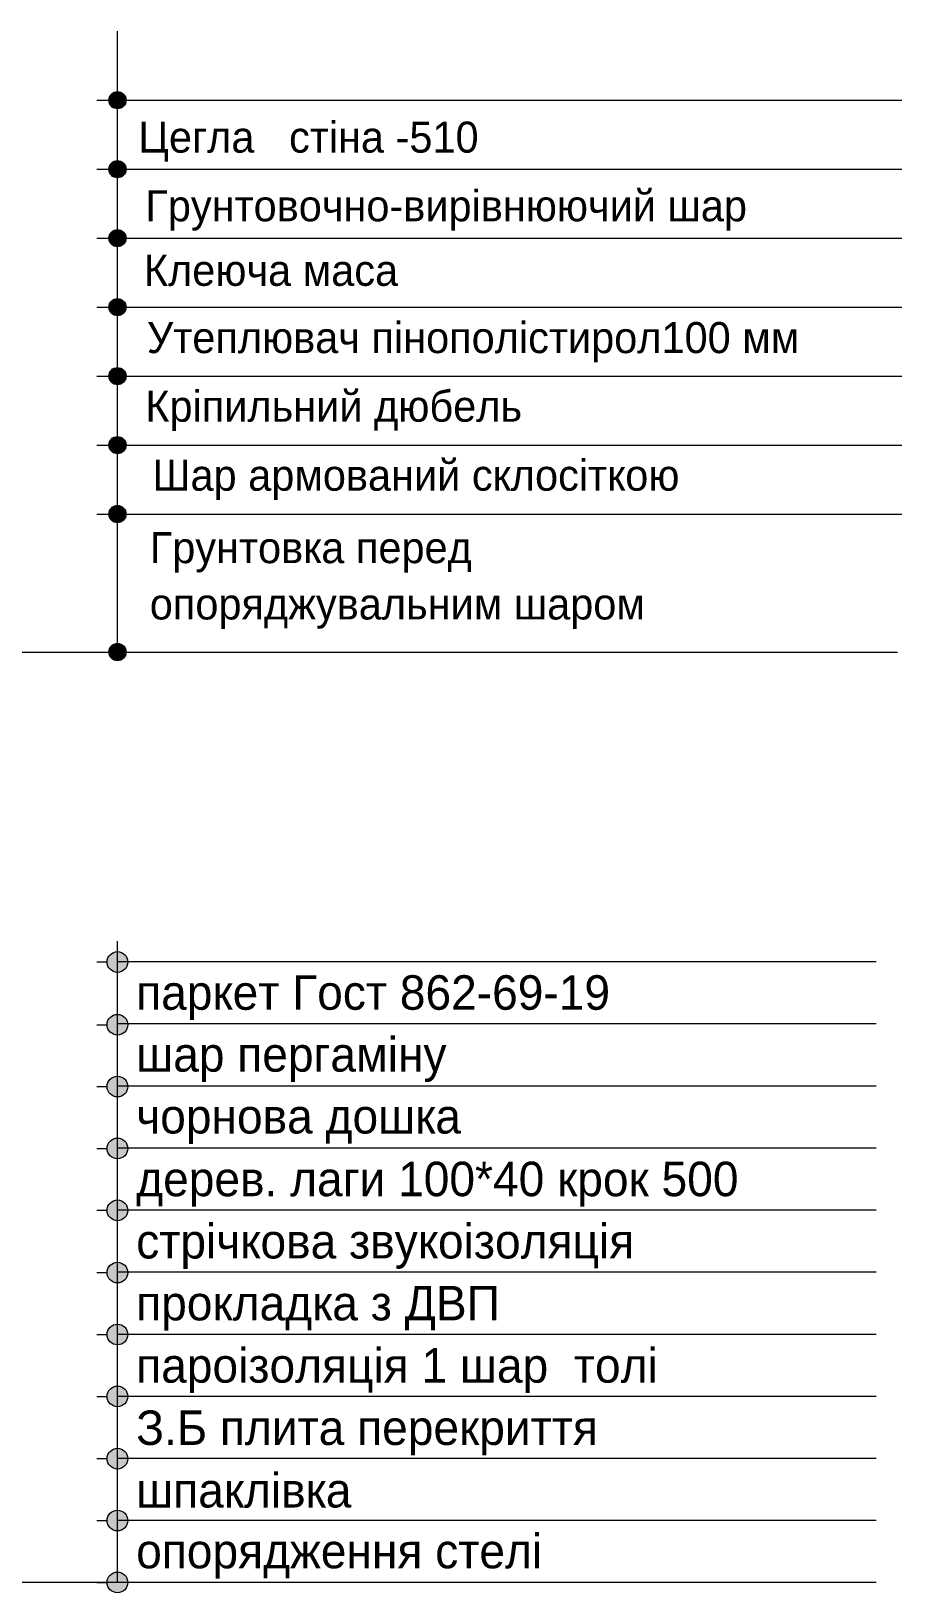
# Model space of a CAD drawing. Header units: millimetres. Extents: x -168133 to -32053, y -12928 to 37693.
# Drawn here: x -135764 to -128191, y 20620 to 34202 of the extents above; entities that cross this region are included whole.
import ezdxf

# ---------------------------------------------------------------- set-up
doc = ezdxf.new("R2010")
doc.units = ezdxf.units.MM
doc.header["$MEASUREMENT"] = 0
doc.layers.add('01 Лінії', color=7, linetype='Continuous')
for name, color, linetype, lineweight in [('01 Лінії_Ном._пера__1', 7, 'Continuous', 13), ('01 Лінії_Ном._пера__21', 7, 'Continuous', 20), ('01 Текст_Ном._пера__1', 7, 'Continuous', 13), ('Элемент модели - Зона_Ном._пера__7', 7, 'Continuous', 5)]:
    doc.layers.add(name, color=color, linetype=linetype, lineweight=lineweight)
doc.styles.add('СГЕНЕРИР_СТИЛЬ_3', font='GOTHIC.TTF')

# ---------------------------------------------------------------- blocks, each defined once
blk = doc.blocks.new('Линия_14', base_point=(-135194, 22328))
at = {"layer": '01 Лінії', "linetype": 'Continuous', "lineweight": 0, "true_color": 0x000000}
blk.add_hatch(color=18, dxfattribs=at).paths.add_polyline_path([(-134924, 22328), (-134931, 22363), (-134950, 22392), (-134979, 22411), (-135014, 22418), (-135048, 22411), (-135078, 22392), (-135097, 22363), (-135104, 22328), (-135097, 22294), (-135078, 22265), (-135048, 22245), (-135014, 22238), (-134979, 22245), (-134950, 22265), (-134931, 22294)])
at = {"layer": '01 Лінії_Ном._пера__1', "linetype": 'Continuous'}
blk.add_line((-135194, 22328), (-135104, 22328), dxfattribs=at)
at = {"layer": '01 Лінії_Ном._пера__21', "linetype": 'Continuous'}
blk.add_circle((-135014, 22328), 90, dxfattribs=at)
blk = doc.blocks.new('Линия_15', base_point=(-135194, 22867))
at = {"layer": '01 Лінії', "linetype": 'Continuous', "lineweight": 0, "true_color": 0x000000}
blk.add_hatch(color=18, dxfattribs=at).paths.add_polyline_path([(-134924, 22867), (-134931, 22901), (-134950, 22930), (-134979, 22950), (-135014, 22957), (-135048, 22950), (-135078, 22930), (-135097, 22901), (-135104, 22867), (-135097, 22832), (-135078, 22803), (-135048, 22783), (-135014, 22777), (-134979, 22783), (-134950, 22803), (-134931, 22832)])
at = {"layer": '01 Лінії_Ном._пера__1', "linetype": 'Continuous'}
blk.add_line((-135194, 22867), (-135104, 22867), dxfattribs=at)
at = {"layer": '01 Лінії_Ном._пера__21', "linetype": 'Continuous'}
blk.add_circle((-135014, 22867), 90, dxfattribs=at)
blk = doc.blocks.new('Линия_16', base_point=(-135194, 23405))
at = {"layer": '01 Лінії', "linetype": 'Continuous', "lineweight": 0, "true_color": 0x000000}
blk.add_hatch(color=18, dxfattribs=at).paths.add_polyline_path([(-134924, 23405), (-134931, 23439), (-134950, 23468), (-134979, 23488), (-135014, 23495), (-135048, 23488), (-135078, 23468), (-135097, 23439), (-135104, 23405), (-135097, 23370), (-135078, 23341), (-135048, 23322), (-135014, 23315), (-134979, 23322), (-134950, 23341), (-134931, 23370)])
at = {"layer": '01 Лінії_Ном._пера__1', "linetype": 'Continuous'}
blk.add_line((-135194, 23405), (-135104, 23405), dxfattribs=at)
at = {"layer": '01 Лінії_Ном._пера__21', "linetype": 'Continuous'}
blk.add_circle((-135014, 23405), 90, dxfattribs=at)
blk = doc.blocks.new('Линия_17', base_point=(-135194, 23947))
at = {"layer": '01 Лінії', "linetype": 'Continuous', "lineweight": 0, "true_color": 0x000000}
blk.add_hatch(color=18, dxfattribs=at).paths.add_polyline_path([(-134924, 23947), (-134931, 23981), (-134950, 24010), (-134979, 24030), (-135014, 24037), (-135048, 24030), (-135078, 24010), (-135097, 23981), (-135104, 23947), (-135097, 23912), (-135078, 23883), (-135048, 23863), (-135014, 23857), (-134979, 23863), (-134950, 23883), (-134931, 23912)])
at = {"layer": '01 Лінії_Ном._пера__1', "linetype": 'Continuous'}
blk.add_line((-135194, 23947), (-135104, 23947), dxfattribs=at)
at = {"layer": '01 Лінії_Ном._пера__21', "linetype": 'Continuous'}
blk.add_circle((-135014, 23947), 90, dxfattribs=at)
blk = doc.blocks.new('Линия_18', base_point=(-135194, 24485))
at = {"layer": '01 Лінії', "linetype": 'Continuous', "lineweight": 0, "true_color": 0x000000}
blk.add_hatch(color=18, dxfattribs=at).paths.add_polyline_path([(-134924, 24485), (-134931, 24519), (-134950, 24548), (-134979, 24568), (-135014, 24575), (-135048, 24568), (-135078, 24548), (-135097, 24519), (-135104, 24485), (-135097, 24450), (-135078, 24421), (-135048, 24402), (-135014, 24395), (-134979, 24402), (-134950, 24421), (-134931, 24450)])
at = {"layer": '01 Лінії_Ном._пера__1', "linetype": 'Continuous'}
blk.add_line((-135194, 24485), (-135104, 24485), dxfattribs=at)
at = {"layer": '01 Лінії_Ном._пера__21', "linetype": 'Continuous'}
blk.add_circle((-135014, 24485), 90, dxfattribs=at)
blk = doc.blocks.new('Линия_19', base_point=(-135194, 25023))
at = {"layer": '01 Лінії', "linetype": 'Continuous', "lineweight": 0, "true_color": 0x000000}
blk.add_hatch(color=18, dxfattribs=at).paths.add_polyline_path([(-134924, 25023), (-134931, 25057), (-134950, 25087), (-134979, 25106), (-135014, 25113), (-135048, 25106), (-135078, 25087), (-135097, 25057), (-135104, 25023), (-135097, 24989), (-135078, 24959), (-135048, 24940), (-135014, 24933), (-134979, 24940), (-134950, 24959), (-134931, 24989)])
at = {"layer": '01 Лінії_Ном._пера__1', "linetype": 'Continuous'}
blk.add_line((-135194, 25023), (-135104, 25023), dxfattribs=at)
at = {"layer": '01 Лінії_Ном._пера__21', "linetype": 'Continuous'}
blk.add_circle((-135014, 25023), 90, dxfattribs=at)
blk = doc.blocks.new('Линия_20', base_point=(-135194, 25561))
at = {"layer": '01 Лінії', "linetype": 'Continuous', "lineweight": 0, "true_color": 0x000000}
blk.add_hatch(color=18, dxfattribs=at).paths.add_polyline_path([(-134924, 25561), (-134931, 25596), (-134950, 25625), (-134979, 25644), (-135014, 25651), (-135048, 25644), (-135078, 25625), (-135097, 25596), (-135104, 25561), (-135097, 25527), (-135078, 25498), (-135048, 25478), (-135014, 25471), (-134979, 25478), (-134950, 25498), (-134931, 25527)])
at = {"layer": '01 Лінії_Ном._пера__1', "linetype": 'Continuous'}
blk.add_line((-135194, 25561), (-135104, 25561), dxfattribs=at)
at = {"layer": '01 Лінії_Ном._пера__21', "linetype": 'Continuous'}
blk.add_circle((-135014, 25561), 90, dxfattribs=at)
blk = doc.blocks.new('Линия_21', base_point=(-135194, 26107))
at = {"layer": '01 Лінії', "linetype": 'Continuous', "lineweight": 0, "true_color": 0x000000}
blk.add_hatch(color=18, dxfattribs=at).paths.add_polyline_path([(-134924, 26107), (-134931, 26141), (-134950, 26170), (-134979, 26190), (-135014, 26197), (-135048, 26190), (-135078, 26170), (-135097, 26141), (-135104, 26107), (-135097, 26072), (-135078, 26043), (-135048, 26023), (-135014, 26017), (-134979, 26023), (-134950, 26043), (-134931, 26072)])
at = {"layer": '01 Лінії_Ном._пера__1', "linetype": 'Continuous'}
blk.add_line((-135194, 26107), (-135104, 26107), dxfattribs=at)
at = {"layer": '01 Лінії_Ном._пера__21', "linetype": 'Continuous'}
blk.add_circle((-135014, 26107), 90, dxfattribs=at)
blk = doc.blocks.new('Линия_22', base_point=(-135194, 21787))
at = {"layer": '01 Лінії', "linetype": 'Continuous', "lineweight": 0, "true_color": 0x000000}
blk.add_hatch(color=18, dxfattribs=at).paths.add_polyline_path([(-134924, 21787), (-134931, 21821), (-134950, 21850), (-134979, 21870), (-135014, 21877), (-135048, 21870), (-135078, 21850), (-135097, 21821), (-135104, 21787), (-135097, 21752), (-135078, 21723), (-135048, 21703), (-135014, 21697), (-134979, 21703), (-134950, 21723), (-134931, 21752)])
at = {"layer": '01 Лінії_Ном._пера__1', "linetype": 'Continuous'}
blk.add_line((-135194, 21787), (-135104, 21787), dxfattribs=at)
at = {"layer": '01 Лінії_Ном._пера__21', "linetype": 'Continuous'}
blk.add_circle((-135014, 21787), 90, dxfattribs=at)
blk = doc.blocks.new('Линия_23', base_point=(-135194, 21248))
at = {"layer": '01 Лінії', "linetype": 'Continuous', "lineweight": 0, "true_color": 0x000000}
blk.add_hatch(color=18, dxfattribs=at).paths.add_polyline_path([(-134924, 21248), (-134931, 21283), (-134950, 21312), (-134979, 21331), (-135014, 21338), (-135048, 21331), (-135078, 21312), (-135097, 21283), (-135104, 21248), (-135097, 21214), (-135078, 21185), (-135048, 21165), (-135014, 21158), (-134979, 21165), (-134950, 21185), (-134931, 21214)])
at = {"layer": '01 Лінії_Ном._пера__1', "linetype": 'Continuous'}
blk.add_line((-135194, 21248), (-135104, 21248), dxfattribs=at)
at = {"layer": '01 Лінії_Ном._пера__21', "linetype": 'Continuous'}
blk.add_circle((-135014, 21248), 90, dxfattribs=at)
blk = doc.blocks.new('Линия_24', base_point=(-135194, 20710))
at = {"layer": '01 Лінії', "linetype": 'Continuous', "lineweight": 0, "true_color": 0x000000}
blk.add_hatch(color=18, dxfattribs=at).paths.add_polyline_path([(-134924, 20710), (-134931, 20745), (-134950, 20774), (-134979, 20793), (-135014, 20800), (-135048, 20793), (-135078, 20774), (-135097, 20745), (-135104, 20710), (-135097, 20676), (-135078, 20646), (-135048, 20627), (-135014, 20620), (-134979, 20627), (-134950, 20646), (-134931, 20676)])
at = {"layer": '01 Лінії_Ном._пера__1', "linetype": 'Continuous'}
blk.add_line((-135194, 20710), (-135104, 20710), dxfattribs=at)
at = {"layer": '01 Лінії_Ном._пера__21', "linetype": 'Continuous'}
blk.add_circle((-135014, 20710), 90, dxfattribs=at)
blk = doc.blocks.new('Линия_34', base_point=(-135194, 33602))
at = {"layer": '01 Лінії', "linetype": 'Continuous', "lineweight": 0, "true_color": 0x000000}
blk.add_hatch(color=18, dxfattribs=at).paths.add_polyline_path([(-134939, 33602), (-134945, 33631), (-134961, 33655), (-134985, 33672), (-135014, 33677), (-135043, 33672), (-135067, 33655), (-135083, 33631), (-135089, 33602), (-135083, 33574), (-135067, 33549), (-135043, 33533), (-135014, 33527), (-134985, 33533), (-134961, 33549), (-134945, 33574)])
at = {"layer": '01 Лінії_Ном._пера__1', "linetype": 'Continuous'}
blk.add_line((-135194, 33602), (-135089, 33602), dxfattribs=at)
blk.add_circle((-135014, 33602), 75, dxfattribs=at)
blk = doc.blocks.new('Линия_35', base_point=(-135194, 33002))
at = {"layer": '01 Лінії', "linetype": 'Continuous', "lineweight": 0, "true_color": 0x000000}
blk.add_hatch(color=18, dxfattribs=at).paths.add_polyline_path([(-134939, 33002), (-134945, 33031), (-134961, 33055), (-134985, 33072), (-135014, 33077), (-135043, 33072), (-135067, 33055), (-135083, 33031), (-135089, 33002), (-135083, 32974), (-135067, 32949), (-135043, 32933), (-135014, 32927), (-134985, 32933), (-134961, 32949), (-134945, 32974)])
at = {"layer": '01 Лінії_Ном._пера__1', "linetype": 'Continuous'}
blk.add_line((-135194, 33002), (-135089, 33002), dxfattribs=at)
blk.add_circle((-135014, 33002), 75, dxfattribs=at)
blk = doc.blocks.new('Линия_36', base_point=(-135194, 32402))
at = {"layer": '01 Лінії', "linetype": 'Continuous', "lineweight": 0, "true_color": 0x000000}
blk.add_hatch(color=18, dxfattribs=at).paths.add_polyline_path([(-134939, 32402), (-134945, 32431), (-134961, 32455), (-134985, 32472), (-135014, 32477), (-135043, 32472), (-135067, 32455), (-135083, 32431), (-135089, 32402), (-135083, 32374), (-135067, 32349), (-135043, 32333), (-135014, 32327), (-134985, 32333), (-134961, 32349), (-134945, 32374)])
at = {"layer": '01 Лінії_Ном._пера__1', "linetype": 'Continuous'}
blk.add_line((-135194, 32402), (-135089, 32402), dxfattribs=at)
blk.add_circle((-135014, 32402), 75, dxfattribs=at)
blk = doc.blocks.new('Линия_37', base_point=(-135194, 31802))
at = {"layer": '01 Лінії', "linetype": 'Continuous', "lineweight": 0, "true_color": 0x000000}
blk.add_hatch(color=18, dxfattribs=at).paths.add_polyline_path([(-134939, 31802), (-134945, 31831), (-134961, 31855), (-134985, 31872), (-135014, 31877), (-135043, 31872), (-135067, 31855), (-135083, 31831), (-135089, 31802), (-135083, 31774), (-135067, 31749), (-135043, 31733), (-135014, 31727), (-134985, 31733), (-134961, 31749), (-134945, 31774)])
at = {"layer": '01 Лінії_Ном._пера__1', "linetype": 'Continuous'}
blk.add_line((-135194, 31802), (-135089, 31802), dxfattribs=at)
blk.add_circle((-135014, 31802), 75, dxfattribs=at)
blk = doc.blocks.new('Линия_38', base_point=(-135194, 31202))
at = {"layer": '01 Лінії', "linetype": 'Continuous', "lineweight": 0, "true_color": 0x000000}
blk.add_hatch(color=18, dxfattribs=at).paths.add_polyline_path([(-134939, 31202), (-134945, 31231), (-134961, 31255), (-134985, 31272), (-135014, 31277), (-135043, 31272), (-135067, 31255), (-135083, 31231), (-135089, 31202), (-135083, 31174), (-135067, 31149), (-135043, 31133), (-135014, 31127), (-134985, 31133), (-134961, 31149), (-134945, 31174)])
at = {"layer": '01 Лінії_Ном._пера__1', "linetype": 'Continuous'}
blk.add_line((-135194, 31202), (-135089, 31202), dxfattribs=at)
blk.add_circle((-135014, 31202), 75, dxfattribs=at)
blk = doc.blocks.new('Линия_39', base_point=(-135194, 30602))
at = {"layer": '01 Лінії', "linetype": 'Continuous', "lineweight": 0, "true_color": 0x000000}
blk.add_hatch(color=18, dxfattribs=at).paths.add_polyline_path([(-134939, 30602), (-134945, 30631), (-134961, 30655), (-134985, 30672), (-135014, 30677), (-135043, 30672), (-135067, 30655), (-135083, 30631), (-135089, 30602), (-135083, 30574), (-135067, 30549), (-135043, 30533), (-135014, 30527), (-134985, 30533), (-134961, 30549), (-134945, 30574)])
at = {"layer": '01 Лінії_Ном._пера__1', "linetype": 'Continuous'}
blk.add_line((-135194, 30602), (-135089, 30602), dxfattribs=at)
blk.add_circle((-135014, 30602), 75, dxfattribs=at)
blk = doc.blocks.new('Линия_40', base_point=(-135194, 30002))
at = {"layer": '01 Лінії', "linetype": 'Continuous', "lineweight": 0, "true_color": 0x000000}
blk.add_hatch(color=18, dxfattribs=at).paths.add_polyline_path([(-134939, 30002), (-134945, 30031), (-134961, 30055), (-134985, 30072), (-135014, 30077), (-135043, 30072), (-135067, 30055), (-135083, 30031), (-135089, 30002), (-135083, 29974), (-135067, 29949), (-135043, 29933), (-135014, 29927), (-134985, 29933), (-134961, 29949), (-134945, 29974)])
at = {"layer": '01 Лінії_Ном._пера__1', "linetype": 'Continuous'}
blk.add_line((-135194, 30002), (-135089, 30002), dxfattribs=at)
blk.add_circle((-135014, 30002), 75, dxfattribs=at)
blk = doc.blocks.new('Линия_41', base_point=(-135194, 28802))
at = {"layer": '01 Лінії', "linetype": 'Continuous', "lineweight": 0, "true_color": 0x000000}
blk.add_hatch(color=18, dxfattribs=at).paths.add_polyline_path([(-134939, 28802), (-134945, 28831), (-134961, 28855), (-134985, 28872), (-135014, 28877), (-135043, 28872), (-135067, 28855), (-135083, 28831), (-135089, 28802), (-135083, 28774), (-135067, 28749), (-135043, 28733), (-135014, 28727), (-134985, 28733), (-134961, 28749), (-134945, 28774)])
at = {"layer": '01 Лінії_Ном._пера__1', "linetype": 'Continuous'}
blk.add_line((-135194, 28802), (-135089, 28802), dxfattribs=at)
blk.add_circle((-135014, 28802), 75, dxfattribs=at)

msp = doc.modelspace()

# ---------------------------------------------------------------- linework, layer by layer
at = {"layer": '01 Лінії_Ном._пера__1', "linetype": 'Continuous'}
for p, q in [((-135013.9, 28802.4), (-135013.9, 34202.4)), ((-135013.9, 33602.4), (-128190.7, 33602.4)), ((-135013.9, 33002.4), (-128190.7, 33002.4)), ((-135013.9, 32402.4), (-128190.7, 32402.4)), ((-135013.9, 31802.4), (-128190.7, 31802.4)), ((-135013.9, 31202.4), (-128190.7, 31202.4)), ((-135013.9, 30602.4), (-128190.7, 30602.4)), ((-135013.9, 30002.4), (-128190.7, 30002.4)), ((-143689, 28802.4), (-128228.3, 28802.4)), ((-135013.9, 20710.1), (-135013.9, 26286.6)), ((-128413.9, 26106.6), (-135013.9, 26106.6)), ((-128413.9, 25568.4), (-135013.9, 25568.4)), ((-128413.9, 25026.6), (-135013.9, 25026.6)), ((-128413.9, 24488.4), (-135013.9, 24488.4)), ((-128413.9, 23946.6), (-135013.9, 23946.6)), ((-128413.9, 23408.4), (-135013.9, 23408.4)), ((-128413.9, 22866.6), (-135013.9, 22866.6)), ((-128413.9, 22328.4), (-135013.9, 22328.4)), ((-128413.9, 22328.4), (-135013.9, 22328.4)), ((-128413.9, 21786.6), (-135013.9, 21786.6)), ((-128413.9, 21248.4), (-135013.9, 21248.4)), ((-128413.9, 21248.4), (-135013.9, 21248.4)), ((-128413.9, 20710.1), (-145249.4, 20710.1))]:
    msp.add_line(p, q, dxfattribs=at)

# ---------------------------------------------------------------- block references
at = {"layer": '01 Лінії', "linetype": 'Continuous'}
for name, p in [('Линия_34', (-135193.9, 33602.4)), ('Линия_35', (-135193.9, 33002.4)), ('Линия_36', (-135193.9, 32402.4)), ('Линия_37', (-135193.9, 31802.4)), ('Линия_38', (-135193.9, 31202.4)), ('Линия_39', (-135193.9, 30602.4)), ('Линия_40', (-135193.9, 30002.4)), ('Линия_41', (-135193.9, 28802.4)), ('Линия_21', (-135193.9, 26106.6)), ('Линия_20', (-135193.9, 25561.3)), ('Линия_19', (-135193.9, 25023.1)), ('Линия_18', (-135193.9, 24484.8)), ('Линия_17', (-135193.9, 23946.6)), ('Линия_16', (-135193.9, 23404.8)), ('Линия_15', (-135193.9, 22866.6)), ('Линия_14', (-135193.9, 22328.4)), ('Линия_22', (-135193.9, 21786.6)), ('Линия_23', (-135193.9, 21248.4)), ('Линия_24', (-135193.9, 20710.1))]:
    msp.add_blockref(name, p, dxfattribs=at)

# ---------------------------------------------------------------- texts
at = {"layer": '01 Текст_Ном._пера__1', "linetype": 'Continuous', "char_height": 300, "attachment_point": 7, "style": 'СГЕНЕРИР_СТИЛЬ_3'}
for s, insert in [('{паркет Гост 862-69-19}', (-134850.9, 25600.7)), ('{шар пергаміну}', (-134850.9, 25062.4)), ('{чорнова дошка}', (-134850.9, 24524.2)), ('{дерев. лаги 100*40 крок 500}', (-134850.9, 23978.9)), ('{стрічкова звукоізоляція}', (-134850.9, 23437.2)), ('{прокладка з ДВП}', (-134850.9, 22898.9)), ('{пароізоляція 1 шар  толі}', (-134850.9, 22357.2)), ('{З.Б плита перекриття}', (-134850.9, 21815.4)), ('{шпаклівка}', (-134850.9, 21357.3)), ('{опорядження стелі}', (-134850.9, 20742.4))]:
    msp.add_mtext(s, dxfattribs=dict(at, insert=insert))
at = {"layer": 'Элемент модели - Зона_Ном._пера__7', "linetype": 'Continuous', "char_height": 270, "attachment_point": 4, "style": 'СГЕНЕРИР_СТИЛЬ_3'}
for s, insert in [('{Цегла   стіна -510}', (-134833.2, 33242.3)), ('{Грунтовочно-вирівнюючий шар}', (-134771.1, 32643.4)), ('{Клеюча маса}', (-134784.4, 32120.8)), ('{Утеплювач пінополістирол100 мм}', (-134757.7, 31497)), ('{Кріпильний дюбель}', (-134771.9, 30900.2)), ('{Шар армований склосіткою}', (-134709.6, 30300.2))]:
    msp.add_mtext(s, dxfattribs=dict(at, insert=insert))
at = {"layer": 'Элемент модели - Зона_Ном._пера__7', "linetype": 'Continuous', "insert": (-134732.8, 29425), "char_height": 270, "attachment_point": 4, "line_spacing_factor": 1.088185, "style": 'СГЕНЕРИР_СТИЛЬ_3'}
msp.add_mtext('{Грунтовка перед \\Pопоряджувальним шаром}', dxfattribs=at)

doc.saveas('drawing.dxf')
